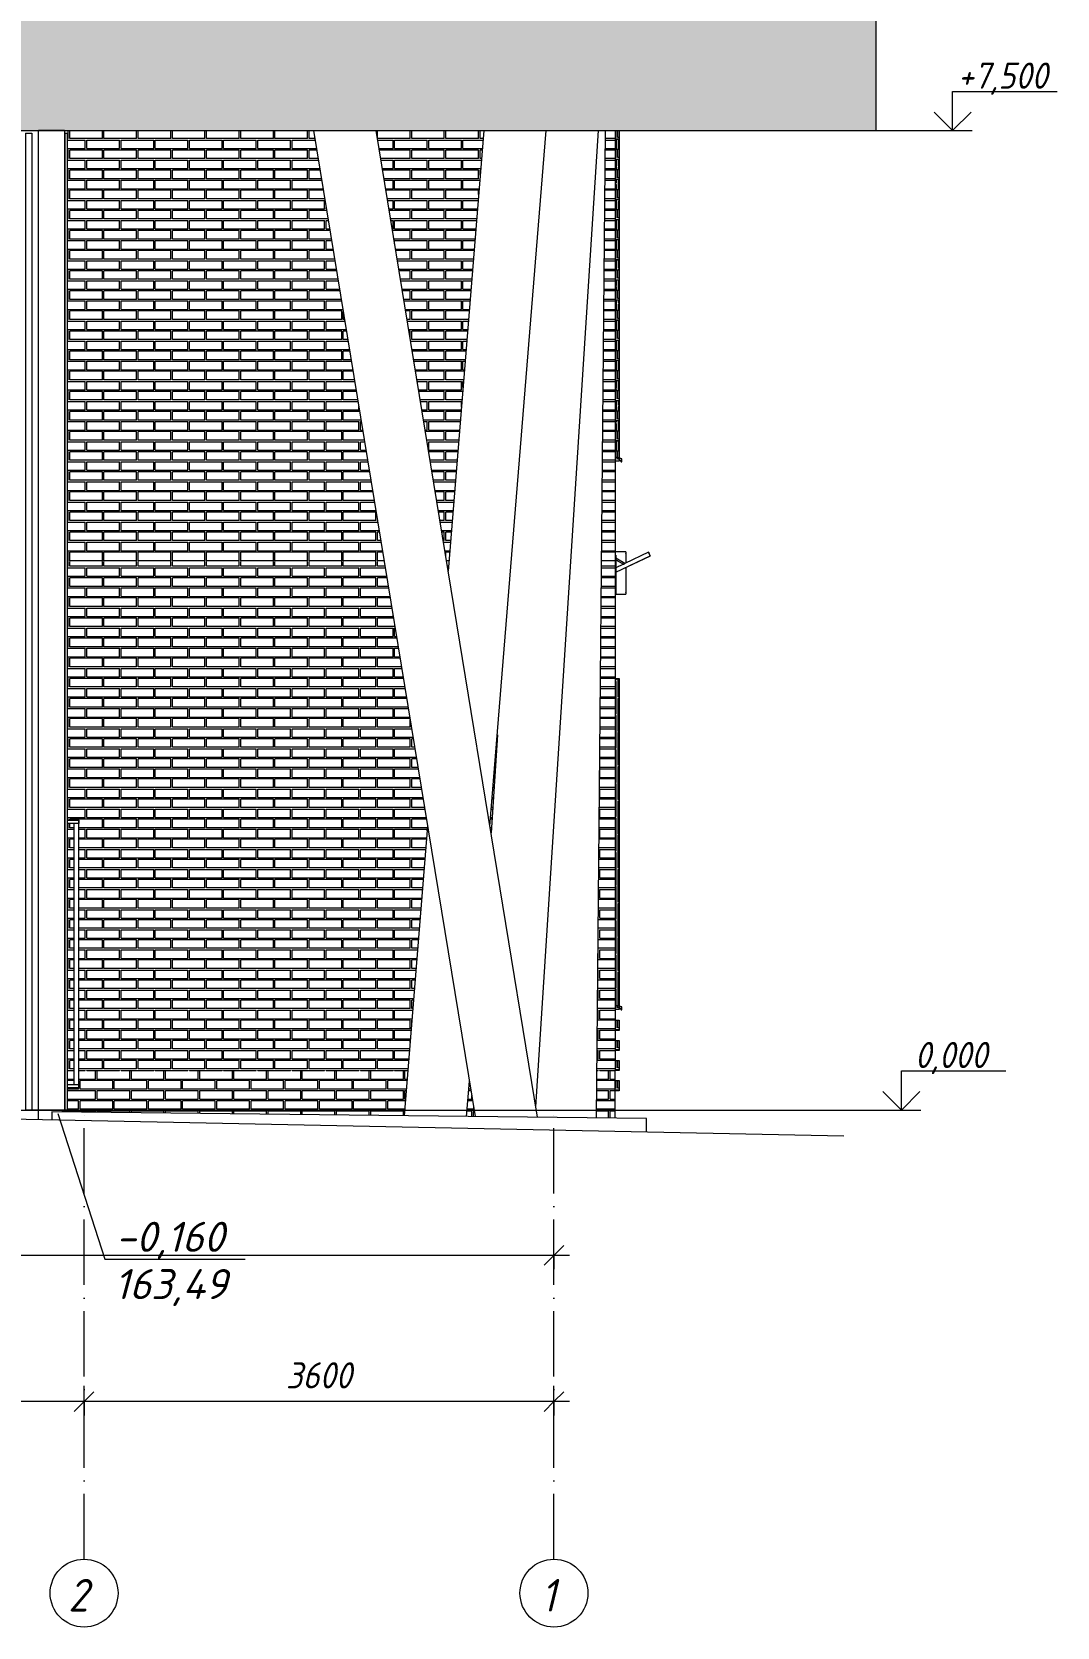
# Model space of a CAD drawing. Header units: millimetres. Extents: x 3914 to 319671, y -18248 to 19136.
# Drawn here: x 311816 to 319671, y -3960 to 8256 of the extents above; entities that cross this region are included whole.
import ezdxf

# ---------------------------------------------------------------- set-up
doc = ezdxf.new("R2010")
doc.units = ezdxf.units.MM
doc.linetypes.add('50_200_ШТРИХ_1Т_ш5_п1_п1_', pattern=[700, 500, -100, 0, -100])
for name, color, linetype, lineweight in [('A-ANNO-DIMS', 7, 'Continuous', 9), ('A-ANNO-DIMS-100', 7, 'Continuous', 9), ('A-ANNO-NOTE', 7, 'Continuous', 9), ('A-COLS', 7, 'Continuous', 9), ('A-DETL-2', 7, 'Continuous', 5), ('A-FLOR', 7, 'Continuous', 9), ('A-GENM', 7, 'Continuous', 9), ('A-GLAZ', 7, 'Continuous', 9), ('A-GLAZ-1', 7, 'Continuous', 5), ('A-GLAZ-CURT', 7, 'Continuous', 9), ('A-GLAZ-CWMG', 7, 'Continuous', 9), ('A-WALL', 7, 'Continuous', 5), ('A-WALL-PATT', 7, 'Continuous', 5), ('G-ANNO-DIMS', 7, 'Continuous', 9), ('G-ANNO-DIMS-1', 7, 'Continuous', 20), ('I-WALL', 7, 'Continuous', 5), ('S-COLS', 7, 'Continuous', 9), ('Оси', 7, 'Continuous', 9), ('Оси-1', 7, '50_200_ШТРИХ_1Т_ш5_п1_п1_', 9)]:
    doc.layers.add(name, color=color, linetype=linetype, lineweight=lineweight)
doc.styles.add('ISOCPEUR_I_1', font='isocpeui.ttf', dxfattribs={"height": 230})
doc.styles.add('ISOCPEUR_I_2', font='isocpeui.ttf', dxfattribs={"width": 0.9, "height": 250})
doc.styles.add('ISOCPEUR_I_3', font='isocpeui.ttf', dxfattribs={"width": 0.9, "height": 200})
doc.dimstyles.new('ISO-2_0_0_9К_Средний_с_подложкой', dxfattribs={"dimscale": 304.8, "dimtxt": 199.196235, "dimasz": 0.492126, "dimexe": 0.393701, "dimexo": 0, "dimgap": 0.131234, "dimtad": 1, "dimdec": 0, "dimzin": 0, "dimdsep": 46, "dimtxsty": 'ISOCPEUR_I_3', "dimblk1": 'OBLIQUE', "dimblk2": 'OBLIQUE', "dimsah": 1, "dimcen": 0.09, "dimdle": 0.393701, "dimazin": 0, "dimtfac": 1, "dimtdec": 4, "dimtix": 1, "dimtmove": 0, "dimatfit": 3, "dimfxl": 1, "dimtvp": 1, "dimtfill": 1, "dimtolj": 1, "dimtzin": 0, "dimarcsym": 2})
pattern_1 = [(180, (316285.92, 71), (-2e-14, -154), [125, -137]), (90, (316285.92, 6), (-262, 2e-14), [65, -89]), (180, (316285.92, 6), (-2e-14, -154), [125, -137]), (90, (316297.92, 6), (-262, 2e-14), [65, -89]), (180, (316422.92, 6), (-2e-14, -154), [125, -137]), (180, (316422.92, 71), (-2e-14, -154), [125, -137]), (90, (316166.92, 83), (-262, 2e-14), [65, -89]), (90, (316416.92, 83), (-262, 2e-14), [65, -89]), (0, (316166.92, 83), (0, -154), [250, -12]), (0, (316166.92, 148), (0, -154), [250, -12])]
pattern_2 = [(180, (316285.92, 4271), (-2e-14, -154), [125, -137]), (90, (316285.92, 4206), (-262, 2e-14), [65, -89]), (180, (316285.92, 4206), (-2e-14, -154), [125, -137]), (90, (316297.92, 4206), (-262, 2e-14), [65, -89]), (180, (316422.92, 4206), (-2e-14, -154), [125, -137]), (180, (316422.92, 4271), (-2e-14, -154), [125, -137]), (90, (316166.92, 4283), (-262, 2e-14), [65, -89]), (90, (316416.92, 4283), (-262, 2e-14), [65, -89]), (0, (316166.92, 4283), (0, -154), [250, -12]), (0, (316166.92, 4348), (0, -154), [250, -12])]
pattern_3 = [(180, (315245.2, 4278.54), (-2e-14, -154), [125, -137]), (90, (315245.2, 4213.54), (-262, 2e-14), [65, -89]), (180, (315245.2, 4213.54), (-2e-14, -154), [125, -137]), (90, (315257.2, 4213.54), (-262, 2e-14), [65, -89]), (180, (315382.2, 4213.54), (-2e-14, -154), [125, -137]), (180, (315382.2, 4278.54), (-2e-14, -154), [125, -137]), (90, (315126.2, 4290.54), (-262, 2e-14), [65, -89]), (90, (315376.2, 4290.54), (-262, 2e-14), [65, -89]), (0, (315126.2, 4290.54), (0, -154), [250, -12]), (0, (315126.2, 4355.54), (0, -154), [250, -12])]
pattern_4 = [(180, (315245.2, 78.54), (-2e-14, -154), [125, -137]), (90, (315245.2, 13.54), (-262, 2e-14), [65, -89]), (180, (315245.2, 13.54), (-2e-14, -154), [125, -137]), (90, (315257.2, 13.54), (-262, 2e-14), [65, -89]), (180, (315382.2, 13.54), (-2e-14, -154), [125, -137]), (180, (315382.2, 78.54), (-2e-14, -154), [125, -137]), (90, (315126.2, 90.54), (-262, 2e-14), [65, -89]), (90, (315376.2, 90.54), (-262, 2e-14), [65, -89]), (0, (315126.2, 90.54), (0, -154), [250, -12]), (0, (315126.2, 155.54), (0, -154), [250, -12])]

# ---------------------------------------------------------------- blocks, each defined once
blk = doc.blocks.new('Колонна_Несущая_Прямоугольное сечение - 200х200-29564853-АР2_ТР1_Фасад ___-1')
at = {"layer": 'S-COLS'}
for p, q in [((-4060, 0), (-4060, 7500)), ((-3860, 7500), (-4060, 7500)), ((-3860, 7500), (-3860, 0)), ((-3860, 0), (-4060, 0))]:
    blk.add_line(p, q, dxfattribs=at)
blk = doc.blocks.new('Колонны 9 - Колонны 1-22806215-АР2_ТР1_Фасад ___-1')
at = {"layer": 'A-COLS'}
blk.add_line((216, -61), (284, 7500), dxfattribs=at)
blk = doc.blocks.new('Колонны 7 - Колонны 1-22925940-АР2_ТР1_Фасад ___-1')
at = {"layer": 'A-COLS'}
for p, q in [((-1951, 7500), (-713, -51)), ((-235, -56), (-1473, 7500))]:
    blk.add_line(p, q, dxfattribs=at)
blk = doc.blocks.new('Колонны 8 - Колонны 1-22926066-АР2_ТР1_Фасад ___-1')
at = {"layer": 'A-COLS'}
for p, q in [((-647, 7500), (-920, 4127)), ((-600, 2174), (-169, 7500)), ((-248, 24), (231, 7500)), ((-543, 2873), (-591, 2122)), ((-1078, 2174), (-1257, -45)), ((-780, -50), (-758, 220)), ((-726, 24), (-730, -50))]:
    blk.add_line(p, q, dxfattribs=at)
blk = doc.blocks.new('Прямоугольный импост - Рядовой 50х220-33545226-АР2_ТР1_Фасад ___-1')
at = {"layer": 'A-GLAZ-CWMG'}
for p, q in [((-8385, 4200), (-8385, 0)), ((-8335, 4200), (-8335, 0)), ((-8335, 0), (-8385, 0))]:
    blk.add_line(p, q, dxfattribs=at)
blk = doc.blocks.new('Прямоугольный импост - Рядовой 50х220-26362299-АР2_ТР1_Фасад ___-1')
at = {"layer": 'A-GLAZ-CWMG'}
for p, q in [((-8385, 7480), (-8335, 7480)), ((-8385, 7480), (-8385, 4200)), ((-8335, 7480), (-8335, 4200))]:
    blk.add_line(p, q, dxfattribs=at)
blk = doc.blocks.new('Прямоугольный импост - Рядовой 50х220-26362303-АР2_ТР1_Фасад ___-1')
at = {"layer": 'A-GLAZ-CWMG'}
for p, q in [((-3857, 2400), (-3857, 0)), ((-3840, 2400), (-3840, 0)), ((-3857, 0), (-3860, 0)), ((-3840, 0), (-3857, 0))]:
    blk.add_line(p, q, dxfattribs=at)
blk = doc.blocks.new('Прямоугольный импост - Рядовой 50х220-39659680-АР2_ТР1_Фасад ___-1')
at = {"layer": 'A-GLAZ-CWMG'}
for p, q in [((-3857, 4200), (-3857, 2400)), ((-3840, 4200), (-3840, 2400))]:
    blk.add_line(p, q, dxfattribs=at)
blk = doc.blocks.new('Прямоугольный импост - Рядовой 50х220-26737334-АР2_ТР1_Фасад ___-1')
at = {"layer": 'A-GLAZ-CWMG'}
for p, q in [((-3860, 7480), (-3857, 7480)), ((-3857, 7480), (-3840, 7480)), ((-3857, 7480), (-3857, 4200)), ((-3840, 7480), (-3840, 4200))]:
    blk.add_line(p, q, dxfattribs=at)
blk = doc.blocks.new('Дверь_Витражная_СКБ_2Ст - ДВН_ДАО Е30_Главный вход CОШ_1800 в свету-26468725-АР2_ТР1_Фасад ___-1')
at = {"layer": 'A-GLAZ-CURT'}
for p, q in [((-3840, 2220), (-3769, 2220)), ((-3769, 2220), (-3747, 2220)), ((-3749, 170), (-3749, 2220)), ((-3747, 2195), (-3747, 2220)), ((-3769, 2195), (-3840, 2195)), ((-3789, 2195), (-3789, 195)), ((-3747, 2195), (-3769, 2195)), ((-3840, 195), (-3769, 195)), ((-3769, 170), (-3840, 170)), ((-3769, 195), (-3747, 195)), ((-3747, 170), (-3769, 170)), ((-3747, 170), (-3747, 195))]:
    blk.add_line(p, q, dxfattribs=at)
blk = doc.blocks.new('WNW_Отлив - Отлив_металлический-V333-АР2_ТР1_Фасад ___-1')
at = {"layer": 'A-GLAZ-1'}
for p, q in [((410, 4988), (360, 5003)), ((360, 5002), (409, 4987)), ((400, 4977), (399, 4977)), ((399, 4977), (404, 4963)), ((405, 4964), (400, 4977)), ((404, 4963), (410, 4963)), ((409, 4964), (405, 4964)), ((409, 4987), (409, 4964)), ((410, 4963), (410, 4988))]:
    blk.add_line(p, q, dxfattribs=at)
blk = doc.blocks.new('WNW_Отлив - Отлив_металлический-V334-АР2_ТР1_Фасад ___-1')
at = {"layer": 'A-GLAZ-1'}
for p, q in [((410, 791), (360, 803)), ((360, 802), (409, 790)), ((400, 780), (399, 780)), ((399, 780), (404, 766)), ((405, 767), (400, 780)), ((404, 766), (410, 766)), ((409, 767), (405, 767)), ((409, 790), (409, 767)), ((410, 766), (410, 791))]:
    blk.add_line(p, q, dxfattribs=at)
blk = doc.blocks.new('Указатель_Домовой_Квартальный_По грани - Указатель одинарный-V336-АР2_ТР1_Фасад ___-1')
at = {"layer": 'A-GENM'}
for p, q in [((440, 4275), (360, 4275)), ((440, 4275), (440, 4240)), ((442, 4265), (440, 4265)), ((442, 4265), (440, 4265)), ((440, 4240), (440, 4188)), ((440, 4155), (440, 3985)), ((442, 4265), (442, 4240)), ((442, 4262), (442, 4265)), ((442, 4265), (442, 4262)), ((442, 4262), (442, 4265)), ((442, 4240), (442, 4189)), ((442, 4156), (442, 3985)), ((365, 3950), (440, 3950)), ((440, 3985), (440, 3950)), ((440, 3960), (442, 3960)), ((440, 3960), (442, 3960)), ((442, 3985), (442, 3960)), ((442, 3960), (442, 3963)), ((442, 3963), (442, 3960)), ((442, 3960), (442, 3963))]:
    blk.add_line(p, q, dxfattribs=at)
blk = doc.blocks.new('Указатель_Флаги_По грани - Указатель_Флаги_По грани-V337-АР2_ТР1_Фасад ___-1')
at = {"layer": 'A-GENM'}
for p, q in [((365, 4248), (360, 4248)), ((365, 4248), (365, 3950)), ((365, 4120), (630, 4243)), ((365, 4120), (628, 4243)), ((433, 4185), (365, 4226)), ((433, 4185), (365, 4226)), ((365, 4214), (422, 4180)), ((365, 4214), (376, 4207)), ((365, 4214), (422, 4180)), ((422, 4180), (365, 4153)), ((390, 4165), (388, 4164)), ((615, 4271), (433, 4185)), ((617, 4271), (615, 4270)), ((365, 3950), (360, 3950))]:
    blk.add_line(p, q, dxfattribs=at)
for centre, major_axis, ratio, start_param, end_param in [((621, 4257), (-6.4, 13.6), 0.110451, 6.231341, 9.372933), ((621, 4257), (-6.4, 13.6), 0.110451, 5.969541, 6.231341), ((621, 4257), (-6.4, 13.6), 0.110451, 6.231341, 6.283185), ((621, 4257), (-6.4, 13.6), 0.110451, 3.089748, 6.231341), ((623, 4257), (-6.3, 13.6), 0.000171, 3.141593, 6.283105)]:
    blk.add_ellipse(centre, major_axis=major_axis, ratio=ratio, start_param=start_param, end_param=end_param, dxfattribs=at)
blk.add_open_spline([(422, 4180), (422, 4180), (422, 4180), (422, 4180), (423, 4180), (423, 4180), (423, 4180), (423, 4180), (423, 4180), (424, 4180), (424, 4181), (424, 4181), (424, 4181), (425, 4181), (425, 4181), (425, 4181), (425, 4181), (426, 4181), (426, 4181), (427, 4182), (427, 4182), (428, 4182), (428, 4182), (428, 4182), (429, 4183), (430, 4183), (431, 4184), (431, 4184), (432, 4185), (433, 4185), (433, 4185)], degree=3, knots=[0.1111111, 0.1111111, 0.1111111, 0.1111111, 0.125, 0.1388889, 0.1666667, 0.1944444, 0.2083333, 0.2222222, 0.2361111, 0.25, 0.2777778, 0.3055556, 0.3194444, 0.3333333, 0.3472222, 0.3611111, 0.3888889, 0.4166667, 0.4444444, 0.4722222, 0.5, 0.5277778, 0.5555556, 0.5833333, 0.6111111, 0.6666667, 0.7222222, 0.7777778, 0.8888889, 1, 1, 1, 1], dxfattribs=at)
blk = doc.blocks.new('Ось сетки - Круг_Ø6_00__ISO-2_5_0_9K_ кружки поменьше-23056867-АР2_ТР1_Фасад ___-1')
at = {"layer": 'Оси'}
blk.add_circle((-110, -3700), 260, dxfattribs=at)
blk = doc.blocks.new('DIMBLOCK45-АР2_ТР1_Фасад ___-1')
at = {"layer": 'A-ANNO-DIMS-100', "transparency": 16777216}
for p, q in [((312216, -2339), (312216, -2113)), ((315816, -2339), (315816, -2113)), ((315936, -2233), (312216, -2233)), ((312216, -2233), (312216, -2339)), ((315816, -2233), (315816, -2339))]:
    blk.add_line(p, q, dxfattribs=at)
at = {"layer": 'A-ANNO-DIMS-100', "lineweight": 20, "transparency": 16777216}
for p, q in [((312216, -2233), (312291, -2158)), ((315816, -2233), (315891, -2158)), ((312216, -2233), (312141, -2308)), ((315816, -2233), (315741, -2308))]:
    blk.add_line(p, q, dxfattribs=at)
at = {"layer": 'A-ANNO-DIMS-100', "color": 0, "transparency": 16777216, "insert": (313763, -1932), "char_height": 200, "width": 606.78, "attachment_point": 1, "line_spacing_factor": 1.149209, "style": 'ISOCPEUR_I_3', "bg_fill": 3, "box_fill_scale": 1.25, "bg_fill_color": 256, "bg_fill_true_color": 13158600, "bg_fill_transparency": 0}
blk.add_mtext('3600', dxfattribs=at)
blk = doc.blocks.new('_Oblique')
at = {"color": 0, "linetype": 'ByBlock', "lineweight": -2}
blk.add_line((-0.5, -0.5), (0.5, 0.5), dxfattribs=at)
blk = doc.blocks.new('DIMBLOCK46-АР2_ТР1_Фасад ___-1')
at = {"layer": 'A-ANNO-DIMS-100', "transparency": 16777216}
for p, q in [((307916, -2339), (307916, -2113)), ((312216, -2339), (312216, -2113)), ((312216, -2233), (307916, -2233)), ((307916, -2233), (307916, -2339)), ((312216, -2233), (312216, -2339))]:
    blk.add_line(p, q, dxfattribs=at)
at = {"layer": 'A-ANNO-DIMS-100', "lineweight": 20, "transparency": 16777216}
for p, q in [((307916, -2233), (307991, -2158)), ((312216, -2233), (312291, -2158)), ((307916, -2233), (307841, -2308)), ((312216, -2233), (312141, -2308))]:
    blk.add_line(p, q, dxfattribs=at)
at = {"layer": 'A-ANNO-DIMS-100', "color": 0, "transparency": 16777216, "insert": (309805, -1932), "char_height": 200, "width": 625.17, "attachment_point": 1, "line_spacing_factor": 1.149209, "style": 'ISOCPEUR_I_3', "bg_fill": 3, "box_fill_scale": 1.25, "bg_fill_color": 256, "bg_fill_true_color": 13158600, "bg_fill_transparency": 0}
blk.add_mtext('4300', dxfattribs=at)
blk = doc.blocks.new('DIMBLOCK86-АР2_ТР1_Фасад ___-1')
at = {"layer": 'A-ANNO-DIMS-100', "transparency": 16777216}
for p, q in [((190916, -1219), (190916, -993)), ((315816, -1219), (315816, -993)), ((315936, -1113), (190796, -1113)), ((190916, -1113), (190916, -1219)), ((315816, -1113), (315816, -1219))]:
    blk.add_line(p, q, dxfattribs=at)
at = {"layer": 'A-ANNO-DIMS-100', "lineweight": 20, "transparency": 16777216}
for p, q in [((190916, -1113), (190991, -1038)), ((315816, -1113), (315891, -1038)), ((190916, -1113), (190841, -1188)), ((315816, -1113), (315741, -1188))]:
    blk.add_line(p, q, dxfattribs=at)
at = {"layer": 'A-ANNO-DIMS-100', "color": 0, "transparency": 16777216, "insert": (252998, -811), "char_height": 200, "width": 882.59, "attachment_point": 1, "line_spacing_factor": 1.149209, "style": 'ISOCPEUR_I_3', "bg_fill": 3, "box_fill_scale": 1.25, "bg_fill_color": 256, "bg_fill_true_color": 13158600, "bg_fill_transparency": 0}
blk.add_mtext('124900', dxfattribs=at)
blk = doc.blocks.new('Высотные отметки - Стрелка_Верх-17668718-АР2_ТР1_Фасад ___-1')
at = {"layer": 'G-ANNO-DIMS'}
for p, q in [((2945, 7800), (3745, 7800)), ((2945, 7500), (2945, 7800)), ((2794, 7500), (3094, 7500))]:
    blk.add_line(p, q, dxfattribs=at)
at = {"layer": 'G-ANNO-DIMS-1'}
for q in [(2804, 7641), (3087, 7641)]:
    blk.add_line((2945, 7500), q, dxfattribs=at)
blk = doc.blocks.new('ATP_Отметка аннатационная_Угол_ISO2_1 - ATP_Отметка аннатационная_Угол_ISO2_5-26601038-АР2_ТР1_Фасад ___-1')
at = {"layer": 'A-ANNO-NOTE'}
blk.add_line((-125497, -775), (-126572, -775), dxfattribs=at)

msp = doc.modelspace()

# ---------------------------------------------------------------- hatches: boundary and pattern name
at = {"layer": 'A-WALL-PATT'}
h = msp.add_hatch(dxfattribs=at)
h.set_pattern_fill('FP_123', color=256, style=0, pattern_type=2)
h.set_pattern_definition([(180, (302590.67, 4271), (-2e-14, -154), [125, -137]), (90, (302590.67, 4206), (-262, 2e-14), [65, -89]), (180, (302590.67, 4206), (-2e-14, -154), [125, -137]), (90, (302602.67, 4206), (-262, 2e-14), [65, -89]), (180, (302727.67, 4206), (-2e-14, -154), [125, -137]), (180, (302727.67, 4271), (-2e-14, -154), [125, -137]), (90, (302471.67, 4283), (-262, 2e-14), [65, -89]), (90, (302721.67, 4283), (-262, 2e-14), [65, -89]), (0, (302471.67, 4283), (0, -154), [250, -12]), (0, (302471.67, 4348), (0, -154), [250, -12])])
h.paths.add_polyline_path([(302465.7, 7500), (318285.9, 7500), (318285.9, 10377), (302465.7, 10377), (302465.7, 8051.4)], flags=0)
h = msp.add_hatch(dxfattribs=at)
h.set_pattern_fill('FP_122', color=256, style=0, pattern_type=2)
h.set_pattern_definition(pattern_2)
h.paths.add_polyline_path([(312085.9, 4200), (314516, 4200), (313974.3, 7500), (312065.9, 7500), (312065.9, 7480.1), (312085.9, 7480.1), (312085.9, 4200.4)], flags=0)
h.paths.add_polyline_path([(315006.5, 4200), (315011.8, 4200), (315277.5, 7500), (314453.2, 7500), (314994, 4200)], flags=0)
h = msp.add_hatch(dxfattribs=at)
h.set_pattern_fill('FP_122', color=256, style=0, pattern_type=2)
h.set_pattern_definition(pattern_2)
h.paths.add_polyline_path([(316179.9, 4200), (316285.9, 4200), (316285.9, 7500), (316209.5, 7500), (316179.9, 4201.9)], flags=0)
h = msp.add_hatch(dxfattribs=at)
h.set_pattern_fill('FP_166', color=256, style=0, pattern_type=2)
h.set_pattern_definition(pattern_3)
h.paths.add_polyline_path([(316315.9, 7434), (316315.9, 7500), (316285.9, 7500), (316285.9, 7434)], flags=0)
h = msp.add_hatch(dxfattribs=at)
h.set_pattern_fill('FP_170', color=256, style=0, pattern_type=2)
h.set_pattern_definition([(270, (318156.05, 6957.63), (154, 9e-15), [125, -137]), (180, (318221.05, 6957.63), (-3e-14, -262), [65, -89]), (270, (318221.05, 6957.63), (154, 9e-15), [125, -137]), (180, (318221.05, 6969.63), (-3e-14, -262), [65, -89]), (270, (318221.05, 7094.63), (154, 9e-15), [125, -137]), (270, (318156.05, 7094.63), (154, 9e-15), [125, -137]), (180, (318144.05, 6838.63), (-3e-14, -262), [65, -89]), (180, (318144.05, 7088.63), (-3e-14, -262), [65, -89]), (90, (318144.05, 6838.63), (154, -9e-15), [250, -12]), (90, (318079.05, 6838.63), (154, -9e-15), [250, -12])])
h.paths.add_polyline_path([(316285.9, 5047), (316315.9, 5047), (316315.9, 5124), (316285.9, 5124)], flags=0)
h.paths.add_polyline_path([(316285.9, 5201), (316315.9, 5201), (316315.9, 5278), (316285.9, 5278)], flags=0)
h.paths.add_polyline_path([(316315.9, 5355), (316315.9, 5432), (316285.9, 5432), (316285.9, 5355)], flags=0)
h.paths.add_polyline_path([(316285.9, 5509), (316315.9, 5509), (316315.9, 5586), (316285.9, 5586)], flags=0)
h.paths.add_polyline_path([(316315.9, 5663), (316315.9, 5740), (316285.9, 5740), (316285.9, 5663)], flags=0)
h.paths.add_polyline_path([(316315.9, 5817), (316315.9, 5894), (316285.9, 5894), (316285.9, 5817)], flags=0)
h.paths.add_polyline_path([(316285.9, 5971), (316315.9, 5971), (316315.9, 6048), (316285.9, 6048)], flags=0)
h.paths.add_polyline_path([(316315.9, 6125), (316315.9, 6202), (316285.9, 6202), (316285.9, 6125)], flags=0)
h.paths.add_polyline_path([(316315.9, 6279), (316315.9, 6356), (316285.9, 6356), (316285.9, 6279)], flags=0)
h.paths.add_polyline_path([(316285.9, 6433), (316315.9, 6433), (316315.9, 6510), (316285.9, 6510)], flags=0)
h.paths.add_polyline_path([(316285.9, 6587), (316315.9, 6587), (316315.9, 6664), (316285.9, 6664)], flags=0)
h.paths.add_polyline_path([(316315.9, 6741), (316315.9, 6818), (316285.9, 6818), (316285.9, 6741)], flags=0)
h.paths.add_polyline_path([(316285.9, 6895), (316315.9, 6895), (316315.9, 6972), (316285.9, 6972)], flags=0)
h.paths.add_polyline_path([(316315.9, 7049), (316315.9, 7126), (316285.9, 7126), (316285.9, 7049)], flags=0)
h.paths.add_polyline_path([(316285.9, 7203), (316315.9, 7203), (316315.9, 7280), (316285.9, 7280)], flags=0)
h.paths.add_polyline_path([(316285.9, 7357), (316315.9, 7357), (316315.9, 7434), (316285.9, 7434)], flags=0)
h = msp.add_hatch(dxfattribs=at)
h.set_pattern_fill('FP_166', color=256, style=0, pattern_type=2)
h.set_pattern_definition(pattern_3)
h.paths.add_polyline_path([(316285.9, 7280), (316315.9, 7280), (316315.9, 7357), (316285.9, 7357), (316285.9, 7297.5)], flags=0)
h = msp.add_hatch(dxfattribs=at)
h.set_pattern_fill('FP_166', color=256, style=0, pattern_type=2)
h.set_pattern_definition(pattern_3)
h.paths.add_polyline_path([(316315.9, 7126), (316315.9, 7203), (316285.9, 7203), (316285.9, 7126)], flags=0)
h = msp.add_hatch(dxfattribs=at)
h.set_pattern_fill('FP_166', color=256, style=0, pattern_type=2)
h.set_pattern_definition(pattern_3)
h.paths.add_polyline_path([(316315.9, 6972), (316315.9, 7049), (316285.9, 7049), (316285.9, 6972)], flags=0)
h = msp.add_hatch(dxfattribs=at)
h.set_pattern_fill('FP_166', color=256, style=0, pattern_type=2)
h.set_pattern_definition(pattern_3)
h.paths.add_polyline_path([(316315.9, 6818), (316315.9, 6895), (316285.9, 6895), (316285.9, 6818)], flags=0)
h = msp.add_hatch(dxfattribs=at)
h.set_pattern_fill('FP_166', color=256, style=0, pattern_type=2)
h.set_pattern_definition(pattern_3)
h.paths.add_polyline_path([(316315.9, 6664), (316315.9, 6741), (316285.9, 6741), (316285.9, 6664)], flags=0)
h = msp.add_hatch(dxfattribs=at)
h.set_pattern_fill('FP_166', color=256, style=0, pattern_type=2)
h.set_pattern_definition(pattern_3)
h.paths.add_polyline_path([(316285.9, 6510), (316315.9, 6510), (316315.9, 6587), (316285.9, 6587), (316285.9, 6543.6)], flags=0)
h = msp.add_hatch(dxfattribs=at)
h.set_pattern_fill('FP_166', color=256, style=0, pattern_type=2)
h.set_pattern_definition(pattern_3)
h.paths.add_polyline_path([(316315.9, 6356), (316315.9, 6433), (316285.9, 6433), (316285.9, 6356)], flags=0)
h = msp.add_hatch(dxfattribs=at)
h.set_pattern_fill('FP_166', color=256, style=0, pattern_type=2)
h.set_pattern_definition(pattern_3)
h.paths.add_polyline_path([(316315.9, 6202), (316315.9, 6279), (316285.9, 6279), (316285.9, 6202)], flags=0)
h = msp.add_hatch(dxfattribs=at)
h.set_pattern_fill('FP_166', color=256, style=0, pattern_type=2)
h.set_pattern_definition(pattern_3)
h.paths.add_polyline_path([(316315.9, 6048), (316315.9, 6125), (316285.9, 6125), (316285.9, 6048)], flags=0)
h = msp.add_hatch(dxfattribs=at)
h.set_pattern_fill('FP_166', color=256, style=0, pattern_type=2)
h.set_pattern_definition(pattern_3)
h.paths.add_polyline_path([(316315.9, 5894), (316315.9, 5971), (316285.9, 5971), (316285.9, 5894)], flags=0)
h = msp.add_hatch(dxfattribs=at)
h.set_pattern_fill('FP_166', color=256, style=0, pattern_type=2)
h.set_pattern_definition(pattern_3)
h.paths.add_polyline_path([(316285.9, 5740), (316315.9, 5740), (316315.9, 5817), (316285.9, 5817), (316285.9, 5789.7)], flags=0)
h = msp.add_hatch(dxfattribs=at)
h.set_pattern_fill('FP_166', color=256, style=0, pattern_type=2)
h.set_pattern_definition(pattern_3)
h.paths.add_polyline_path([(316315.9, 5586), (316315.9, 5663), (316285.9, 5663), (316285.9, 5586)], flags=0)
h = msp.add_hatch(dxfattribs=at)
h.set_pattern_fill('FP_166', color=256, style=0, pattern_type=2)
h.set_pattern_definition(pattern_3)
h.paths.add_polyline_path([(316315.9, 5432), (316315.9, 5509), (316285.9, 5509), (316285.9, 5432)], flags=0)
h = msp.add_hatch(dxfattribs=at)
h.set_pattern_fill('FP_166', color=256, style=0, pattern_type=2)
h.set_pattern_definition(pattern_3)
h.paths.add_polyline_path([(316315.9, 5278), (316315.9, 5355), (316285.9, 5355), (316285.9, 5278)], flags=0)
h = msp.add_hatch(dxfattribs=at)
h.set_pattern_fill('FP_166', color=256, style=0, pattern_type=2)
h.set_pattern_definition(pattern_3)
h.paths.add_polyline_path([(316315.9, 5124), (316315.9, 5201), (316285.9, 5201), (316285.9, 5124)], flags=0)
h = msp.add_hatch(dxfattribs=at)
h.set_pattern_fill('FP_166', color=256, style=0, pattern_type=2)
h.set_pattern_definition(pattern_3)
h.paths.add_polyline_path([(316285.9, 4970), (316315.9, 4970), (316315.9, 4992.8), (316285.9, 5001.5), (316285.9, 4987.2)], flags=0)
h.paths.add_polyline_path([(316315.9, 4993.8), (316315.9, 5047), (316285.9, 5047), (316285.9, 5002.5), (316294.7, 5000)], flags=0)
h = msp.add_hatch(dxfattribs=at)
h.set_pattern_fill('FP_108', color=256, style=0, pattern_type=2)
h.set_pattern_definition(pattern_1)
h.paths.add_polyline_path([(312085.9, 300), (312136.4, 300), (312136.4, 2194.7), (312085.9, 2194.7), (312085.9, 512.4)], flags=0)
h.paths.add_polyline_path([(312176.4, 300), (314696.6, 300), (314848, 2173.6), (314515.7, 4200), (312085.9, 4200), (312085.9, 2220), (312178.4, 2220), (312177.7, 2194.7), (312176.4, 2194.7), (312176.4, 512.4)], flags=0)
h.paths.add_polyline_path([(315334.5, 2122), (315377.4, 2809.7), (315326.7, 2169.7), (315333.9, 2125.4)], flags=0)
h.paths.add_polyline_path([(315005.9, 4127.3), (315011.8, 4200), (314994, 4200), (314995.6, 4189.8)], flags=0)
h = msp.add_hatch(dxfattribs=at)
h.set_pattern_fill('FP_108', color=256, style=0, pattern_type=2)
h.set_pattern_definition(pattern_1)
h.paths.add_polyline_path([(316152.4, 300), (316285.9, 300), (316285.9, 4200), (316179.9, 4200), (316145, 300), (316147.4, 300)], flags=0)
h = msp.add_hatch(dxfattribs=at)
h.set_pattern_fill('FP_168', color=256, style=0, pattern_type=2)
h.set_pattern_definition(pattern_4)
h.paths.add_polyline_path([(316315.9, 3300), (316315.9, 3305), (316285.9, 3305), (316285.9, 3300)], flags=0)
h = msp.add_hatch(dxfattribs=at)
h.set_pattern_fill('FP_167', color=256, style=0, pattern_type=2)
h.set_pattern_definition([(270, (318153.55, 2627.63), (154, 9e-15), [125, -137]), (180, (318218.55, 2627.63), (-3e-14, -262), [65, -89]), (270, (318218.55, 2627.63), (154, 9e-15), [125, -137]), (180, (318218.55, 2639.63), (-3e-14, -262), [65, -89]), (270, (318218.55, 2764.63), (154, 9e-15), [125, -137]), (270, (318153.55, 2764.63), (154, 9e-15), [125, -137]), (180, (318141.55, 2508.63), (-3e-14, -262), [65, -89]), (180, (318141.55, 2758.63), (-3e-14, -262), [65, -89]), (90, (318141.55, 2508.63), (154, -9e-15), [250, -12]), (90, (318076.55, 2508.63), (154, -9e-15), [250, -12])])
h.paths.add_polyline_path([(316297, 799), (316285.9, 801.5), (316285.9, 799)], flags=0)
h.paths.add_polyline_path([(316301.5, 799), (316315.9, 800), (316315.9, 3300), (316285.9, 3300), (316285.9, 802.5), (316296.9, 800)], flags=0)
h = msp.add_hatch(dxfattribs=at)
h.set_pattern_fill('FP_168', color=256, style=0, pattern_type=2)
h.set_pattern_definition(pattern_4)
h.paths.add_polyline_path([(316315.9, 770), (316315.9, 794.6), (316297, 799), (316285.9, 799), (316285.9, 770)], flags=0)
h.paths.add_polyline_path([(316315.9, 795.6), (316315.9, 799), (316301.5, 799)], flags=0)
h = msp.add_hatch(dxfattribs=at)
h.set_pattern_fill('FP_169', color=256, style=0, pattern_type=2)
h.set_pattern_definition(pattern_4)
h.paths.add_polyline_path([(316315.9, 610), (316315.9, 687), (316285.9, 687), (316285.9, 610)], flags=0)
h = msp.add_hatch(dxfattribs=at)
h.set_pattern_fill('FP_169', color=256, style=0, pattern_type=2)
h.set_pattern_definition(pattern_4)
h.paths.add_polyline_path([(316285.9, 456), (316315.9, 456), (316315.9, 533), (316285.9, 533), (316285.9, 512.4)], flags=0)
h = msp.add_hatch(dxfattribs=at)
h.set_pattern_fill('FP_169', color=256, style=0, pattern_type=2)
h.set_pattern_definition(pattern_4)
h.paths.add_polyline_path([(316315.9, 302), (316315.9, 379), (316285.9, 379), (316285.9, 302)], flags=0)
h = msp.add_hatch(dxfattribs=at)
h.set_pattern_fill('FP_131', color=256, style=0, pattern_type=2)
h.set_pattern_definition([(180, (312172.92, 71), (-2e-14, -154), [125, -137]), (90, (312172.92, 6), (-262, 2e-14), [65, -89]), (180, (312172.92, 6), (-2e-14, -154), [125, -137]), (90, (312184.92, 6), (-262, 2e-14), [65, -89]), (180, (312309.92, 6), (-2e-14, -154), [125, -137]), (180, (312309.92, 71), (-2e-14, -154), [125, -137]), (90, (312053.92, 83), (-262, 2e-14), [65, -89]), (90, (312303.92, 83), (-262, 2e-14), [65, -89]), (0, (312053.92, 83), (0, -154), [250, -12]), (0, (312053.92, 148), (0, -154), [250, -12])])
h.paths.add_polyline_path([(316285.9, -62.4), (316285.9, 300), (316144.9, 300), (316142.4, -60.8), (316172.4, -61.1)], flags=0)
h.paths.add_polyline_path([(315195.5, -50.4), (315200, 25.3), (315168.2, 220), (315146.3, -49.9), (315194.6, -50.4)], flags=0)
h.paths.add_polyline_path([(314668.8, -44.6), (314696.4, 300), (312176.4, 300), (312176.4, 195.3), (312178.4, 195.3), (312177.7, 170), (312085.9, 170), (312085.9, 0), (312047.9, 0), (312047.9, -15.9), (314668.7, -44.6)], flags=0)
h.paths.add_polyline_path([(312136.4, 195.3), (312136.4, 300), (312085.9, 300), (312085.9, 195.3)], flags=0)
h = msp.add_hatch(dxfattribs=at)
h.set_pattern_fill('FP_169', color=256, style=0, pattern_type=2)
h.set_pattern_definition(pattern_4)
h.paths.add_polyline_path([(316315.9, 148), (316315.9, 225), (316285.9, 225), (316285.9, 148)], flags=0)

# ---------------------------------------------------------------- linework, layer by layer
at = {"layer": 'A-DETL-2'}
msp.add_line((318036.9, -200), (311645.9, -70), dxfattribs=at)
at = {"layer": 'A-FLOR'}
for p, q in [((311967.9, -15), (311967.9, -76.5)), ((316525.9, -65), (311967.9, -15)), ((316525.9, -169.3), (316525.9, -65))]:
    msp.add_line(p, q, dxfattribs=at)
at = {"layer": 'A-WALL'}
for p, q in [((318285.9, 7500), (318285.9, 10377)), ((302465.7, 7500), (318285.9, 7500)), ((316285.9, 7500), (316285.9, 4200)), ((316285.9, 4200), (316285.9, 300)), ((316285.9, -62.4), (316285.9, 300)), ((311865.9, 0), (311815.9, 0)), ((311865.9, -74.5), (311865.9, 0)), ((312047.9, 0), (312047.9, -15.9))]:
    msp.add_line(p, q, dxfattribs=at)
at = {"layer": 'G-ANNO-DIMS'}
for p, q in [((318186.9, 7500), (318871.4, 7500)), ((311556.3, 0), (318478.3, 0))]:
    msp.add_line(p, q, dxfattribs=at)
at = {"layer": 'I-WALL'}
for p, q in [((316315.9, 7500), (316315.9, 7434)), ((316315.9, 7434), (316285.9, 7434)), ((316285.9, 7357), (316315.9, 7357)), ((316315.9, 7434), (316315.9, 7357)), ((316315.9, 7357), (316315.9, 7280)), ((316315.9, 7280), (316285.9, 7280)), ((316315.9, 7280), (316315.9, 7203)), ((316285.9, 7203), (316315.9, 7203)), ((316315.9, 7126), (316285.9, 7126)), ((316315.9, 7203), (316315.9, 7126)), ((316315.9, 7126), (316315.9, 7049)), ((316285.9, 7049), (316315.9, 7049)), ((316315.9, 6972), (316285.9, 6972)), ((316315.9, 7049), (316315.9, 6972)), ((316315.9, 6972), (316315.9, 6895)), ((316285.9, 6895), (316315.9, 6895)), ((316315.9, 6895), (316315.9, 6818)), ((316315.9, 6818), (316285.9, 6818)), ((316285.9, 6741), (316315.9, 6741)), ((316315.9, 6818), (316315.9, 6741)), ((316315.9, 6741), (316315.9, 6664)), ((316315.9, 6664), (316285.9, 6664)), ((316315.9, 6664), (316315.9, 6587)), ((316285.9, 6587), (316315.9, 6587)), ((316315.9, 6510), (316285.9, 6510)), ((316315.9, 6587), (316315.9, 6510)), ((316315.9, 6510), (316315.9, 6433)), ((316285.9, 6433), (316315.9, 6433)), ((316315.9, 6356), (316285.9, 6356)), ((316315.9, 6433), (316315.9, 6356)), ((316315.9, 6356), (316315.9, 6279)), ((316285.9, 6279), (316315.9, 6279)), ((316315.9, 6279), (316315.9, 6202)), ((316315.9, 6202), (316285.9, 6202)), ((316285.9, 6125), (316315.9, 6125)), ((316315.9, 6202), (316315.9, 6125)), ((316315.9, 6125), (316315.9, 6048)), ((316315.9, 6048), (316285.9, 6048)), ((316315.9, 6048), (316315.9, 5971)), ((316285.9, 5971), (316315.9, 5971)), ((316315.9, 5894), (316285.9, 5894)), ((316315.9, 5971), (316315.9, 5894)), ((316315.9, 5894), (316315.9, 5817)), ((316285.9, 5817), (316315.9, 5817)), ((316315.9, 5817), (316315.9, 5740)), ((316315.9, 5740), (316285.9, 5740)), ((316285.9, 5663), (316315.9, 5663)), ((316315.9, 5740), (316315.9, 5663)), ((316315.9, 5663), (316315.9, 5586)), ((316315.9, 5586), (316285.9, 5586)), ((316285.9, 5509), (316315.9, 5509)), ((316315.9, 5586), (316315.9, 5509)), ((316315.9, 5509), (316315.9, 5432)), ((316315.9, 5432), (316285.9, 5432)), ((316315.9, 5432), (316315.9, 5355)), ((316285.9, 5355), (316315.9, 5355)), ((316315.9, 5278), (316285.9, 5278)), ((316315.9, 5355), (316315.9, 5278)), ((316315.9, 5278), (316315.9, 5201)), ((316285.9, 5201), (316315.9, 5201)), ((316315.9, 5201), (316315.9, 5124)), ((316315.9, 5124), (316285.9, 5124)), ((316285.9, 5047), (316315.9, 5047)), ((316315.9, 5124), (316315.9, 5047)), ((316315.9, 5047), (316315.9, 4993.8)), ((316315.9, 4970), (316285.9, 4970)), ((316315.9, 4992.8), (316315.9, 4970)), ((316285.9, 3305), (316315.9, 3305)), ((316315.9, 3300), (316285.9, 3300)), ((316315.9, 3305), (316315.9, 3300)), ((316315.9, 3300), (316315.9, 799)), ((316297, 799), (316285.9, 799)), ((316315.9, 770), (316285.9, 770)), ((316315.9, 799), (316301.5, 799)), ((316315.9, 799), (316315.9, 795.6)), ((316315.9, 794.7), (316315.9, 770)), ((316285.9, 687), (316315.9, 687)), ((316315.9, 687), (316315.9, 610)), ((316315.9, 610), (316285.9, 610)), ((316285.9, 533), (316315.9, 533)), ((316315.9, 533), (316315.9, 456)), ((316315.9, 456), (316285.9, 456)), ((316285.9, 379), (316315.9, 379)), ((316315.9, 379), (316315.9, 302)), ((316315.9, 302), (316285.9, 302)), ((316285.9, 225), (316315.9, 225)), ((316315.9, 148), (316285.9, 148)), ((316315.9, 225), (316315.9, 148))]:
    msp.add_line(p, q, dxfattribs=at)
at = {"layer": 'Оси-1'}
for p, q in [((312215.9, -3440), (312215.9, 0)), ((315815.9, -3440), (315815.9, 0))]:
    msp.add_line(p, q, dxfattribs=at)

# ---------------------------------------------------------------- block references
at = {"layer": 'A-COLS'}
for name in ['Колонны 7 - Колонны 1-22925940-АР2_ТР1_Фасад ___-1', 'Колонны 8 - Колонны 1-22926066-АР2_ТР1_Фасад ___-1', 'Колонны 9 - Колонны 1-22806215-АР2_ТР1_Фасад ___-1']:
    msp.add_blockref(name, (315925.9, 0), dxfattribs=at)
at = {"layer": 'A-GENM'}
for name in ['Указатель_Домовой_Квартальный_По грани - Указатель одинарный-V336-АР2_ТР1_Фасад ___-1', 'Указатель_Флаги_По грани - Указатель_Флаги_По грани-V337-АР2_ТР1_Фасад ___-1']:
    msp.add_blockref(name, (315925.9, 0), dxfattribs=at)
at = {"layer": 'A-GLAZ'}
for name in ['WNW_Отлив - Отлив_металлический-V333-АР2_ТР1_Фасад ___-1', 'WNW_Отлив - Отлив_металлический-V334-АР2_ТР1_Фасад ___-1']:
    msp.add_blockref(name, (315925.9, 0), dxfattribs=at)
at = {"layer": 'A-GLAZ-CURT'}
msp.add_blockref('Дверь_Витражная_СКБ_2Ст - ДВН_ДАО Е30_Главный вход CОШ_1800 в свету-26468725-АР2_ТР1_Фасад ___-1', (315925.9, 0), dxfattribs=at)
at = {"layer": 'A-GLAZ-CWMG'}
for name, p in [('Прямоугольный импост - Рядовой 50х220-26362299-АР2_ТР1_Фасад ___-1', (320150.9, 0)), ('Прямоугольный импост - Рядовой 50х220-26737334-АР2_ТР1_Фасад ___-1', (315925.9, 0)), ('Прямоугольный импост - Рядовой 50х220-33545226-АР2_ТР1_Фасад ___-1', (320150.9, 0)), ('Прямоугольный импост - Рядовой 50х220-39659680-АР2_ТР1_Фасад ___-1', (315925.9, 0)), ('Прямоугольный импост - Рядовой 50х220-26362303-АР2_ТР1_Фасад ___-1', (315925.9, 0))]:
    msp.add_blockref(name, p, dxfattribs=at)
at = {"layer": 'G-ANNO-DIMS'}
for p in [(315925.9, 0), (315532.9, -7500)]:
    msp.add_blockref('Высотные отметки - Стрелка_Верх-17668718-АР2_ТР1_Фасад ___-1', p, dxfattribs=at)
at = {"layer": 'S-COLS'}
msp.add_blockref('Колонна_Несущая_Прямоугольное сечение - 200х200-29564853-АР2_ТР1_Фасад ___-1', (315925.9, 0), dxfattribs=at)
at = {"layer": 'Оси'}
for p in [(312325.9, 0), (315925.9, 0)]:
    msp.add_blockref('Ось сетки - Круг_Ø6_00__ISO-2_5_0_9K_ кружки поменьше-23056867-АР2_ТР1_Фасад ___-1', p, dxfattribs=at)

# ---------------------------------------------------------------- texts
at = {"layer": 'G-ANNO-DIMS', "char_height": 200, "attachment_point": 1, "line_spacing_factor": 1.149209, "style": 'ISOCPEUR_I_3'}
for s, insert, width in [('+7,500', (318910.8, 8021.3), 841.377), ('0,000', (318581.5, 521.3), 688.399)]:
    msp.add_mtext(s, dxfattribs=dict(at, insert=insert, width=width))
at = {"layer": 'Оси', "char_height": 250, "attachment_point": 1, "style": 'ISOCPEUR_I_2'}
for s, insert, width in [('\\fISOCPEUR|b0|i1|c204|p34|;\\W.9;2', (312094.2, -3591.2), 202.025), ('\\fISOCPEUR|b0|i1|c204|p34|;\\W.9;1', (315718.1, -3591.2), 144.304)]:
    msp.add_mtext(s, dxfattribs=dict(at, insert=insert, width=width))

# ---------------------------------------------------------------- next in the draw order: dimensions: what is measured, and where the dimension line sits
at = {"layer": 'A-ANNO-DIMS'}
for base, p1, p2, override, picture, middle in [((190915.9, -1112.5), (315815.9, -1218.6), (190915.9, -1218.6), {"dimpost": '<>', "dimfxl": 124899.999966}, 'DIMBLOCK86-АР2_ТР1_Фасад ___-1', (253365.9, -972.5)), ((312215.9, -2233.2), (315815.9, -2339.3), (312215.9, -2339.3), {"dimpost": '<>', "dimfxl": 3599.999993}, 'DIMBLOCK45-АР2_ТР1_Фасад ___-1', (314015.9, -2093.2))]:
    dim = msp.add_linear_dim(base=base, p1=p1, p2=p2, dimstyle='ISO-2_0_0_9К_Средний_с_подложкой', override=override, dxfattribs=at)
    dim.commit()
    dim.dimension.update_dxf_attribs({"geometry": picture, "text_midpoint": middle})

# ---------------------------------------------------------------- next in the draw order: linework, layer by layer
at = {"layer": 'A-ANNO-NOTE'}
msp.add_line((312013.6, -27.3), (312375.2, -1141.6), dxfattribs=at)

# ---------------------------------------------------------------- next in the draw order: block references
msp.add_blockref('ATP_Отметка аннатационная_Угол_ISO2_1 - ATP_Отметка аннатационная_Угол_ISO2_5-26601038-АР2_ТР1_Фасад ___-1', (438946.9, -369.5), dxfattribs=at)

# ---------------------------------------------------------------- next in the draw order: texts
at = {"layer": 'A-ANNO-NOTE', "char_height": 230, "attachment_point": 1, "style": 'ISOCPEUR_I_1'}
for s, insert, width in [('-0,160', (312457, -856), 1042.194), ('163,49', (312447, -1218.1), 1066.244)]:
    msp.add_mtext(s, dxfattribs=dict(at, insert=insert, width=width))

# ---------------------------------------------------------------- next in the draw order: dimensions: what is measured, and where the dimension line sits
at = {"layer": 'A-ANNO-DIMS'}
dim = msp.add_linear_dim(base=(307915.9, -2233.2), p1=(312215.9, -2339.3), p2=(307915.9, -2339.3), dimstyle='ISO-2_0_0_9К_Средний_с_подложкой', override={"dimpost": '<>', "dimfxl": 4299.999972}, dxfattribs=at)
dim.commit()
dim.dimension.update_dxf_attribs({"geometry": 'DIMBLOCK46-АР2_ТР1_Фасад ___-1', "text_midpoint": (310065.9, -2093.2)})

doc.saveas('drawing.dxf')
